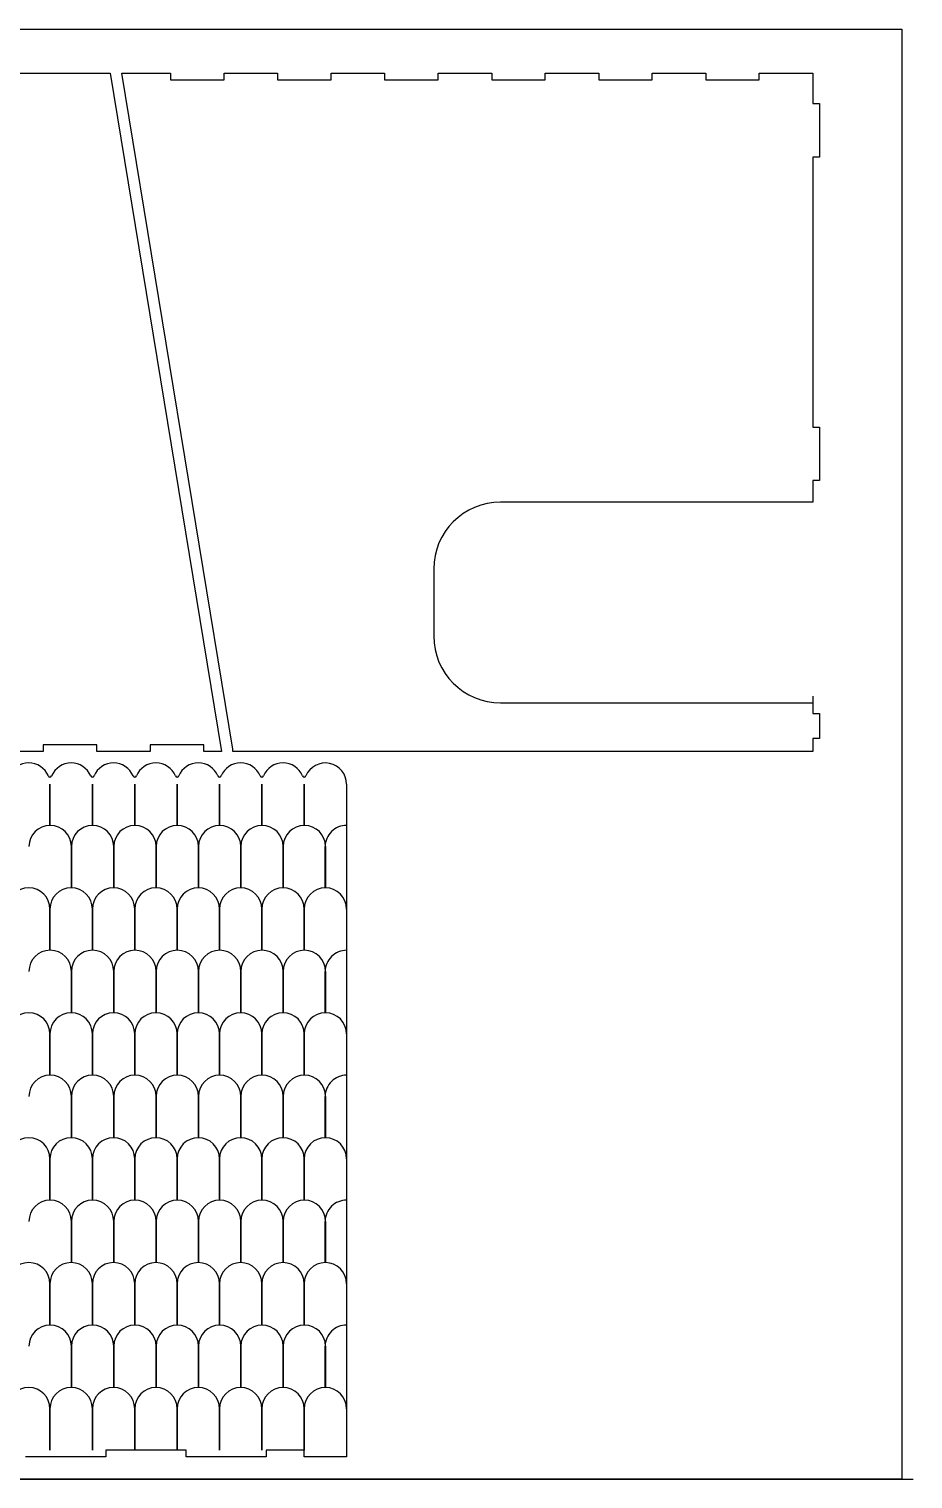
# Model space of a CAD drawing. Extents: x 0 to 905, y 0 to 650.
# Drawn here: x 509 to 905, y 0 to 650 of the extents above; entities that cross this region are included whole.
import ezdxf

# ---------------------------------------------------------------- set-up
doc = ezdxf.new("R2010")
doc.units = 0
doc.header["$MEASUREMENT"] = 0
for name, color, linetype in [('DEFAULT', 7, 'Continuous'), ('Layer1', 1, 'Continuous'), ('Layer2', 5, 'Continuous')]:
    doc.layers.add(name, color=color, linetype=linetype)

msp = doc.modelspace()

# ---------------------------------------------------------------- linework, layer by layer
at = {"layer": 'DEFAULT'}
for p, q in [((13.1612, 630.3451), (545.1343, 630.3451)), ((545.1343, 630.3451), (595.1343, 326.3451)), ((600.2379, 327.3451), (550.4023, 630.3451)), ((550.4023, 630.3451), (572.2379, 630.3451)), ((572.2379, 630.3451), (572.2379, 627.3451)), ((572.2379, 627.3451), (596.2379, 627.3451)), ((596.2379, 627.3451), (596.2379, 630.3451)), ((596.2379, 630.3451), (620.2379, 630.3451)), ((620.2379, 630.3451), (620.2379, 627.3451)), ((620.2379, 627.3451), (644.2379, 627.3451)), ((644.2379, 627.3451), (644.2379, 630.3451)), ((644.2379, 630.3451), (668.2379, 630.3451)), ((668.2379, 630.3451), (668.2379, 627.3451)), ((668.2379, 627.3451), (692.2379, 627.3451)), ((692.2379, 627.3451), (692.2379, 630.3451)), ((692.2379, 630.3451), (716.2379, 630.3451)), ((716.2379, 630.3451), (716.2379, 627.3451)), ((716.2379, 627.3451), (740.2379, 627.3451)), ((740.2379, 627.3451), (740.2379, 630.3451)), ((740.2379, 630.3451), (764.2379, 630.3451)), ((764.2379, 630.3451), (764.2379, 627.3451)), ((764.2379, 627.3451), (788.2379, 627.3451)), ((788.2379, 627.3451), (788.2379, 630.3451)), ((788.2379, 630.3451), (812.2379, 630.3451)), ((812.2379, 630.3451), (812.2379, 627.3451)), ((812.2379, 627.3451), (836.2379, 627.3451)), ((836.2379, 627.3451), (836.2379, 630.3451)), ((836.2379, 630.3451), (860.2379, 630.3451)), ((860.2379, 630.3451), (860.2379, 616.7165)), ((860.2379, 616.7165), (863.2379, 616.7165)), ((863.2379, 616.7165), (863.2379, 592.7165)), ((863.2379, 592.7165), (860.2379, 592.7165)), ((860.2379, 592.7165), (860.2379, 471.7165)), ((860.2379, 471.7165), (863.2379, 471.7165)), ((863.2379, 471.7165), (863.2379, 447.7165)), ((863.2379, 447.7165), (860.2379, 447.7165)), ((860.2379, 447.7165), (860.2379, 438.0878)), ((860.2379, 438.0878), (720.2378, 438.0878)), ((690.2379, 408.0879), (690.2379, 378.0878)), ((860.2379, 351.0878), (860.2379, 348.0878)), ((720.2378, 348.0878), (860.2379, 348.0878)), ((860.2379, 348.0878), (860.2379, 343.3451)), ((860.2379, 343.3451), (863.2379, 343.3451)), ((863.2379, 343.3451), (863.2379, 332.0878)), ((863.2379, 332.0878), (860.2379, 332.0878)), ((860.2379, 332.0878), (860.2379, 326.3451)), ((515.1611, 326.3451), (491.1611, 326.3451)), ((539.1611, 329.3451), (515.1611, 329.3451)), ((515.1611, 329.3451), (515.1611, 326.3451)), ((539.1611, 326.3451), (539.1611, 329.3451)), ((563.1611, 326.3451), (539.1611, 326.3451)), ((587.1611, 329.3451), (563.1611, 329.3451)), ((563.1611, 329.3451), (563.1611, 326.3451)), ((587.1611, 326.3451), (587.1611, 329.3451)), ((595.1343, 326.3451), (587.1611, 326.3451)), ((600.2379, 326.3451), (600.2379, 327.3451)), ((860.2379, 326.3451), (600.2379, 326.3451)), ((651.1779, 311.6717), (651.1779, 10.1757)), ((579.1779, 13.1757), (543.1779, 13.1757)), ((543.1779, 13.1757), (543.1779, 10.1757)), ((579.1779, 10.1757), (579.1779, 13.1757)), ((632.1779, 13.1757), (615.1779, 13.1757)), ((615.1779, 13.1757), (615.1779, 10.1757)), ((632.1779, 10.1757), (632.1779, 13.1757)), ((543.1779, 10.1757), (507.1779, 10.1757)), ((615.1779, 10.1757), (579.1779, 10.1757)), ((651.1779, 10.1757), (632.1779, 10.1757))]:
    msp.add_line(p, q, dxfattribs=at)
for centre, radius, start, end in [((720.2378, 408.0879), 29.999908, 90, 180), ((720.2378, 378.0878), 29.999878, 180, 270), ((508.6778, 311.6717), 9.500058, 22.730794239, 157.269419118), ((527.6779, 311.6717), 9.500058, 22.730865359, 157.269419118), ((546.6779, 311.6717), 9.500058, 22.730865359, 157.269419118), ((565.6779, 311.6717), 9.500058, 22.730865359, 157.269419118), ((584.6779, 311.6717), 9.500058, 22.730865359, 157.269419118), ((603.6779, 311.6717), 9.500058, 22.730865359, 157.269419118), ((622.6779, 311.6717), 9.500058, 22.730865359, 157.269419118), ((641.6779, 311.6717), 9.500058, 0, 157.269419118), ((518.1779, 315.6517), 0.800079, 202.734853096, 337.261768017), ((537.1779, 315.6517), 0.800079, 202.734853096, 337.261768017), ((556.1779, 315.6517), 0.800079, 202.734853096, 337.261768017), ((575.1779, 315.6517), 0.800079, 202.734853096, 337.261768017), ((594.1779, 315.6517), 0.800079, 202.734853096, 337.261768017), ((613.1779, 315.6517), 0.800079, 202.734853096, 337.261768017), ((632.1779, 315.6517), 0.800079, 202.734853096, 337.261768017)]:
    msp.add_arc(centre, radius, start, end, dxfattribs=at)
at = {"layer": 'Layer1'}
for p, q in [((518.1778, 293.1717), (518.1778, 311.6717)), ((518.1778, 311.6717), (518.1778, 293.1717)), ((537.1778, 293.1717), (537.1778, 311.6717)), ((537.1778, 311.6717), (537.1778, 293.1717)), ((556.1778, 293.1717), (556.1778, 311.6717)), ((556.1778, 311.6717), (556.1778, 293.1717)), ((575.1778, 293.1717), (575.1778, 311.6717)), ((575.1778, 311.6717), (575.1778, 293.1717)), ((594.1778, 293.1717), (594.1778, 311.6717)), ((594.1778, 311.6717), (594.1778, 293.1717)), ((613.1778, 293.1717), (613.1778, 311.6717)), ((613.1778, 311.6717), (613.1778, 293.1717)), ((632.1778, 293.1717), (632.1778, 311.6717)), ((632.1778, 311.6717), (632.1778, 293.1717)), ((651.1778, 311.6717), (651.1778, 293.1717)), ((527.764386, 265.172094), (527.764386, 283.672094)), ((527.764386, 283.672094), (527.764386, 265.172094)), ((546.764386, 283.672094), (546.764386, 265.172094)), ((546.764386, 265.172094), (546.764386, 283.672094)), ((565.764386, 265.172094), (565.764386, 283.672094)), ((565.764386, 283.672094), (565.764386, 265.172094)), ((584.764386, 265.172094), (584.764386, 283.672094)), ((584.764386, 283.672094), (584.764386, 265.172094)), ((603.764386, 265.172094), (603.764386, 283.672094)), ((603.764386, 283.672094), (603.764386, 265.172094)), ((622.764386, 265.172094), (622.764386, 283.672094)), ((622.764386, 283.672094), (622.764386, 265.172094)), ((641.591213, 265.172094), (641.591213, 283.672094)), ((641.764386, 283.672094), (641.764386, 265.172094)), ((527.764386, 265.172094), (527.591213, 265.172094)), ((546.764386, 265.172094), (546.591213, 265.172094)), ((565.764386, 265.172094), (565.591213, 265.172094)), ((584.764386, 265.172094), (584.591213, 265.172094)), ((603.764386, 265.172094), (603.591213, 265.172094)), ((622.764386, 265.172094), (622.591213, 265.172094)), ((641.764386, 265.172094), (641.591213, 265.172094)), ((641.764386, 265.172094), (641.591213, 265.172094)), ((518.1778, 237.172489), (518.1778, 255.672489)), ((518.1778, 255.672489), (518.1778, 237.172489)), ((537.1778, 237.172489), (537.1778, 255.672489)), ((537.1778, 255.672489), (537.1778, 237.172489)), ((556.1778, 237.172489), (556.1778, 255.672489)), ((556.1778, 255.672489), (556.1778, 237.172489)), ((575.1778, 237.172489), (575.1778, 255.672489)), ((575.1778, 255.672489), (575.1778, 237.172489)), ((594.1778, 237.172489), (594.1778, 255.672489)), ((594.1778, 255.672489), (594.1778, 237.172489)), ((613.1778, 237.172489), (613.1778, 255.672489)), ((613.1778, 255.672489), (613.1778, 237.172489)), ((632.1778, 237.172489), (632.1778, 255.672489)), ((632.1778, 255.672489), (632.1778, 237.172489)), ((651.1778, 255.672489), (651.1778, 237.172489)), ((527.764386, 209.172884), (527.764386, 227.672884)), ((527.764386, 227.672884), (527.764386, 209.172884)), ((546.764386, 227.672884), (546.764386, 209.172884)), ((546.764386, 209.172884), (546.764386, 227.672884)), ((565.764386, 209.172884), (565.764386, 227.672884)), ((565.764386, 227.672884), (565.764386, 209.172884)), ((584.764386, 209.172884), (584.764386, 227.672884)), ((584.764386, 227.672884), (584.764386, 209.172884)), ((603.764386, 209.172884), (603.764386, 227.672884)), ((603.764386, 227.672884), (603.764386, 209.172884)), ((622.764386, 209.172884), (622.764386, 227.672884)), ((622.764386, 227.672884), (622.764386, 209.172884)), ((641.591213, 209.172884), (641.591213, 227.672884)), ((641.764386, 227.672884), (641.764386, 209.172884)), ((527.764386, 209.172884), (527.591213, 209.172884)), ((546.764386, 209.172884), (546.591213, 209.172884)), ((565.764386, 209.172884), (565.591213, 209.172884)), ((584.764386, 209.172884), (584.591213, 209.172884)), ((603.764386, 209.172884), (603.591213, 209.172884)), ((622.764386, 209.172884), (622.591213, 209.172884)), ((641.764386, 209.172884), (641.591213, 209.172884)), ((641.764386, 209.172884), (641.591213, 209.172884)), ((518.1778, 181.173278), (518.1778, 199.673278)), ((518.1778, 199.673278), (518.1778, 181.173278)), ((537.1778, 181.173278), (537.1778, 199.673278)), ((537.1778, 199.673278), (537.1778, 181.173278)), ((556.1778, 181.173278), (556.1778, 199.673278)), ((556.1778, 199.673278), (556.1778, 181.173278)), ((575.1778, 181.173278), (575.1778, 199.673278)), ((575.1778, 199.673278), (575.1778, 181.173278)), ((594.1778, 181.173278), (594.1778, 199.673278)), ((594.1778, 199.673278), (594.1778, 181.173278)), ((613.1778, 181.173278), (613.1778, 199.673278)), ((613.1778, 199.673278), (613.1778, 181.173278)), ((632.1778, 181.173278), (632.1778, 199.673278)), ((632.1778, 199.673278), (632.1778, 181.173278)), ((651.1778, 199.673278), (651.1778, 181.173278)), ((527.764386, 153.173673), (527.764386, 171.673673)), ((527.764386, 171.673673), (527.764386, 153.173673)), ((546.764386, 171.673673), (546.764386, 153.173673)), ((546.764386, 153.173673), (546.764386, 171.673673)), ((565.764386, 153.173673), (565.764386, 171.673673)), ((565.764386, 171.673673), (565.764386, 153.173673)), ((584.764386, 153.173673), (584.764386, 171.673673)), ((584.764386, 171.673673), (584.764386, 153.173673)), ((603.764386, 153.173673), (603.764386, 171.673673)), ((603.764386, 171.673673), (603.764386, 153.173673)), ((622.764386, 153.173673), (622.764386, 171.673673)), ((622.764386, 171.673673), (622.764386, 153.173673)), ((641.591213, 153.173673), (641.591213, 171.673673)), ((641.764386, 171.673673), (641.764386, 153.173673)), ((527.764386, 153.173673), (527.591213, 153.173673)), ((546.764386, 153.173673), (546.591213, 153.173673)), ((565.764386, 153.173673), (565.591213, 153.173673)), ((584.764386, 153.173673), (584.591213, 153.173673)), ((603.764386, 153.173673), (603.591213, 153.173673)), ((622.764386, 153.173673), (622.591213, 153.173673)), ((641.764386, 153.173673), (641.591213, 153.173673)), ((641.764386, 153.173673), (641.591213, 153.173673)), ((518.1778, 125.174067), (518.1778, 143.674067)), ((518.1778, 143.674067), (518.1778, 125.174067)), ((537.1778, 125.174067), (537.1778, 143.674067)), ((537.1778, 143.674067), (537.1778, 125.174067)), ((556.1778, 125.174067), (556.1778, 143.674067)), ((556.1778, 143.674067), (556.1778, 125.174067)), ((575.1778, 125.174067), (575.1778, 143.674067)), ((575.1778, 143.674067), (575.1778, 125.174067)), ((594.1778, 125.174067), (594.1778, 143.674067)), ((594.1778, 143.674067), (594.1778, 125.174067)), ((613.1778, 125.174067), (613.1778, 143.674067)), ((613.1778, 143.674067), (613.1778, 125.174067)), ((632.1778, 125.174067), (632.1778, 143.674067)), ((632.1778, 143.674067), (632.1778, 125.174067)), ((651.1778, 143.674067), (651.1778, 125.174067)), ((527.764386, 97.174462), (527.764386, 115.674462)), ((527.764386, 115.674462), (527.764386, 97.174462)), ((546.764386, 115.674462), (546.764386, 97.174462)), ((546.764386, 97.174462), (546.764386, 115.674462)), ((565.764386, 97.174462), (565.764386, 115.674462)), ((565.764386, 115.674462), (565.764386, 97.174462)), ((584.764386, 97.174462), (584.764386, 115.674462)), ((584.764386, 115.674462), (584.764386, 97.174462)), ((603.764386, 97.174462), (603.764386, 115.674462)), ((603.764386, 115.674462), (603.764386, 97.174462)), ((622.764386, 97.174462), (622.764386, 115.674462)), ((622.764386, 115.674462), (622.764386, 97.174462)), ((641.591213, 97.174462), (641.591213, 115.674462)), ((641.764386, 115.674462), (641.764386, 97.174462)), ((527.764386, 97.174462), (527.591213, 97.174462)), ((546.764386, 97.174462), (546.591213, 97.174462)), ((565.764386, 97.174462), (565.591213, 97.174462)), ((584.764386, 97.174462), (584.591213, 97.174462)), ((603.764386, 97.174462), (603.591213, 97.174462)), ((622.764386, 97.174462), (622.591213, 97.174462)), ((641.764386, 97.174462), (641.591213, 97.174462)), ((641.764386, 97.174462), (641.591213, 97.174462)), ((518.1778, 69.174857), (518.1778, 87.674857)), ((518.1778, 87.674857), (518.1778, 69.174857)), ((537.1778, 69.174857), (537.1778, 87.674857)), ((537.1778, 87.674857), (537.1778, 69.174857)), ((556.1778, 69.174857), (556.1778, 87.674857)), ((556.1778, 87.674857), (556.1778, 69.174857)), ((575.1778, 69.174857), (575.1778, 87.674857)), ((575.1778, 87.674857), (575.1778, 69.174857)), ((594.1778, 69.174857), (594.1778, 87.674857)), ((594.1778, 87.674857), (594.1778, 69.174857)), ((613.1778, 69.174857), (613.1778, 87.674857)), ((613.1778, 87.674857), (613.1778, 69.174857)), ((632.1778, 69.174857), (632.1778, 87.674857)), ((632.1778, 87.674857), (632.1778, 69.174857)), ((651.1778, 87.674857), (651.1778, 69.174857)), ((527.764386, 41.175251), (527.764386, 59.675251)), ((527.764386, 59.675251), (527.764386, 41.175251)), ((546.764386, 41.175251), (546.764386, 59.675251)), ((546.764386, 59.675251), (546.764386, 41.175251)), ((565.764386, 41.175251), (565.764386, 59.675251)), ((565.764386, 59.675251), (565.764386, 41.175251)), ((584.764386, 41.175251), (584.764386, 59.675251)), ((584.764386, 59.675251), (584.764386, 41.175251)), ((603.764386, 41.175251), (603.764386, 59.675251)), ((603.764386, 59.675251), (603.764386, 41.175251)), ((622.764386, 41.175251), (622.764386, 59.675251)), ((622.764386, 59.675251), (622.764386, 41.175251)), ((641.591213, 41.175251), (641.591213, 59.675251)), ((641.764386, 59.675251), (641.764386, 41.175251)), ((527.764386, 41.175251), (527.591213, 41.175251)), ((546.764386, 41.175251), (546.591213, 41.175251)), ((565.764386, 41.175251), (565.591213, 41.175251)), ((584.764386, 41.175251), (584.591213, 41.175251)), ((603.764386, 41.175251), (603.591213, 41.175251)), ((622.764386, 41.175251), (622.591213, 41.175251)), ((641.764386, 41.175251), (641.591213, 41.175251)), ((641.764386, 41.175251), (641.591213, 41.175251)), ((518.1778, 31.675646), (518.1778, 13.175646)), ((518.1778, 13.175646), (518.1778, 31.675646)), ((537.1778, 31.675646), (537.1778, 13.175646)), ((537.1778, 13.175646), (537.1778, 31.675646)), ((556.1778, 13.175646), (556.1778, 31.675646)), ((556.1778, 31.675646), (556.1778, 13.175646)), ((575.1778, 31.675646), (575.1778, 13.175646)), ((575.1778, 13.175646), (575.1778, 31.675646)), ((594.1778, 31.675646), (594.1778, 13.175646)), ((594.1778, 13.175646), (594.1778, 31.675646)), ((613.1778, 13.175646), (613.1778, 31.675646)), ((613.1778, 31.675646), (613.1778, 13.175646)), ((632.1778, 31.675646), (632.1778, 13.175646)), ((632.1778, 13.175646), (632.1778, 31.675646)), ((651.1778, 31.675646), (651.1778, 13.175646))]:
    msp.add_line(p, q, dxfattribs=at)
for centre, start in [((518.264386, 283.672094), 0), ((537.264386, 283.672094), 0), ((556.264386, 283.672094), 0), ((575.264386, 283.672094), 0), ((594.264386, 283.672094), 0), ((613.264386, 283.672094), 0), ((632.264386, 283.672094), 0), ((651.091213, 283.672094), 89.477777), ((508.6778, 255.672489), 0), ((527.6778, 255.672489), 0), ((546.6778, 255.672489), 0), ((565.6778, 255.672489), 0), ((584.6778, 255.672489), 0), ((603.6778, 255.672489), 0), ((622.6778, 255.672489), 0), ((641.6778, 255.672489), 0), ((518.264386, 227.672884), 0), ((537.264386, 227.672884), 0), ((556.264386, 227.672884), 0), ((575.264386, 227.672884), 0), ((594.264386, 227.672884), 0), ((613.264386, 227.672884), 0), ((632.264386, 227.672884), 0), ((651.091213, 227.672884), 89.477777), ((508.6778, 199.673278), 0), ((527.6778, 199.673278), 0), ((546.6778, 199.673278), 0), ((565.6778, 199.673278), 0), ((584.6778, 199.673278), 0), ((603.6778, 199.673278), 0), ((622.6778, 199.673278), 0), ((641.6778, 199.673278), 0), ((518.264386, 171.673673), 0), ((537.264386, 171.673673), 0), ((556.264386, 171.673673), 0), ((575.264386, 171.673673), 0), ((594.264386, 171.673673), 0), ((613.264386, 171.673673), 0), ((632.264386, 171.673673), 0), ((651.091213, 171.673673), 89.477777), ((508.6778, 143.674067), 0), ((527.6778, 143.674067), 0), ((546.6778, 143.674067), 0), ((565.6778, 143.674067), 0), ((584.6778, 143.674067), 0), ((603.6778, 143.674067), 0), ((622.6778, 143.674067), 0), ((641.6778, 143.674067), 0), ((518.264386, 115.674462), 0), ((537.264386, 115.674462), 0), ((556.264386, 115.674462), 0), ((575.264386, 115.674462), 0), ((594.264386, 115.674462), 0), ((613.264386, 115.674462), 0), ((632.264386, 115.674462), 0), ((651.091213, 115.674462), 89.477777), ((508.6778, 87.674857), 0), ((527.6778, 87.674857), 0), ((546.6778, 87.674857), 0), ((565.6778, 87.674857), 0), ((584.6778, 87.674857), 0), ((603.6778, 87.674857), 0), ((622.6778, 87.674857), 0), ((641.6778, 87.674857), 0), ((518.264386, 59.675251), 0), ((537.264386, 59.675251), 0), ((556.264386, 59.675251), 0), ((575.264386, 59.675251), 0), ((594.264386, 59.675251), 0), ((613.264386, 59.675251), 0), ((632.264386, 59.675251), 0), ((651.091213, 59.675251), 89.477777), ((508.6778, 31.675646), 0), ((527.6778, 31.675646), 0), ((546.6778, 31.675646), 0), ((565.6778, 31.675646), 0), ((584.6778, 31.675646), 0), ((603.6778, 31.675646), 0), ((622.6778, 31.675646), 0), ((641.6778, 31.675646), 0)]:
    msp.add_arc(centre, 9.5, start, 180, dxfattribs=at)
at = {"layer": 'Layer2'}
msp.add_line((5.1612, 0.175703), (905.1612, 0.175703), dxfattribs=at)
msp.add_lwpolyline([(0.17192, 650.160394), (900.1612, 650.175703), (900.1612, 0.175703), (0.17192, 0.175703)], close=True, dxfattribs=at)

doc.saveas('drawing.dxf')
